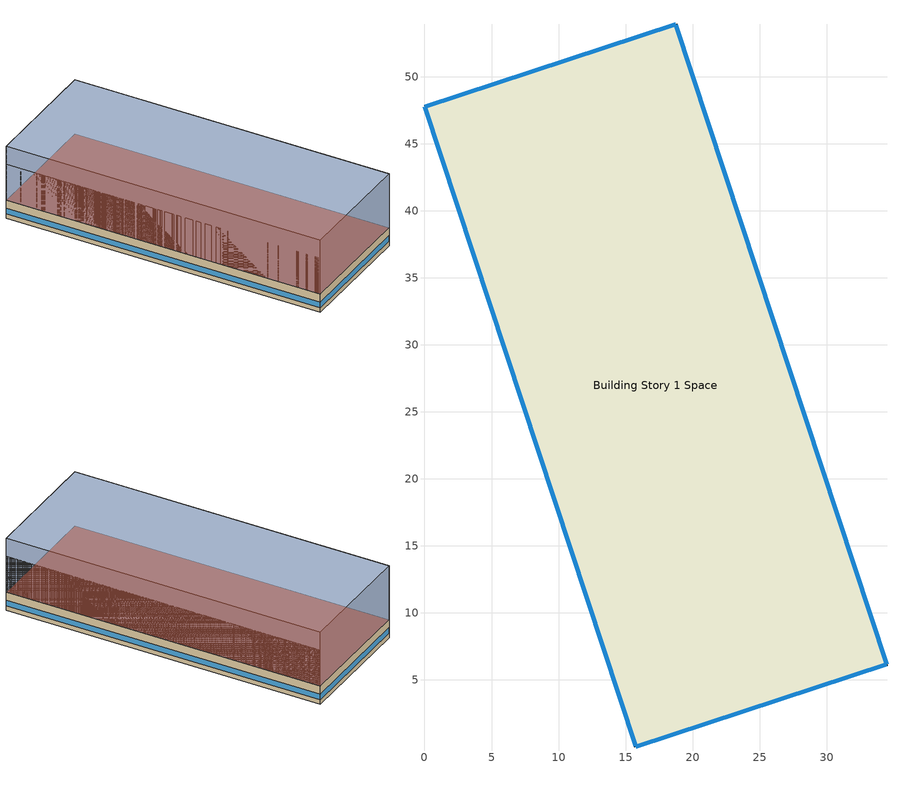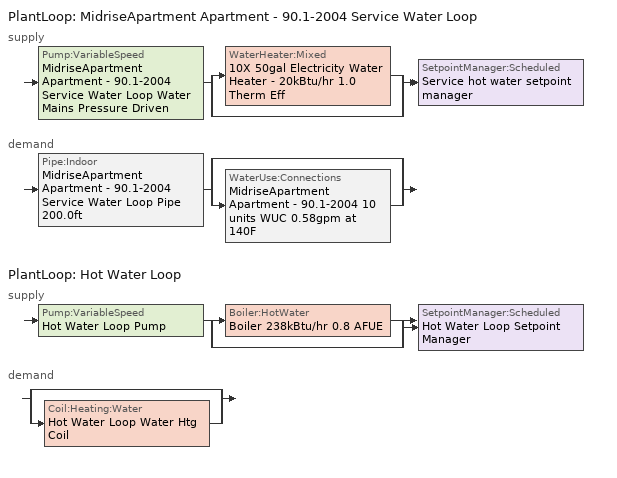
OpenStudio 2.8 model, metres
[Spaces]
Building Story 1 Space
 floor ground: 34.51,6.14 15.76,0 0,47.76 18.76,53.9 z0
 wall outside: 15.76,0 34.51,6.14 18.76,53.9 0,47.76 15.76,0 z0:3
 window: 15.78,0.01 34.49,6.13 / 0.01,47.73 15.75,0.02 / 18.73,53.89 0.02,47.77 / 34.5,6.17 18.76,53.88 z0.76:1.66
 roof outside: 18.76,53.9 0,47.76 15.76,0 34.51,6.14 z3
shading: 15.76,0 34.51,6.14 / 34.51,6.14 18.76,53.9 / 18.76,53.9 0,47.76 / 0,47.76 15.76,0 z0:12; 0,47.76 15.76,0 / 15.76,0 34.51,6.14 / 34.51,6.14 18.76,53.9 / 18.76,53.9 0,47.76 / 0,47.76 15.76,0 / 18.76,53.9 0,47.76 / 34.51,6.14 18.76,53.9 / 15.76,0 34.51,6.14 / 18.76,53.9 0,47.76 / 0,47.76 15.76,0 / 15.76,0 34.51,6.14 / 34.51,6.14 18.76,53.9 z0:9; 15.76,0 34.51,6.14 / 34.51,6.14 18.76,53.9 / 18.76,53.9 0,47.76 / 0,47.76 15.76,0 z0:3; 34.51,6.14 15.76,0 0,47.76 18.76,53.9 z0; 18.76,53.9 0,47.76 15.76,0 34.51,6.14 z12; 18.76,53.9 0,47.76 15.76,0 34.51,6.14 z9; 34.51,6.14 15.76,0 0,47.76 18.76,53.9 z0; 34.51,6.14 15.76,0 0,47.76 18.76,53.9 z0; 18.76,53.9 0,47.76 15.76,0 34.51,6.14 z9; 18.76,53.9 0,47.76 15.76,0 34.51,6.14 z3; 34.51,6.14 15.76,0 0,47.76 18.76,53.9 z0; 18.76,53.9 0,47.76 15.76,0 34.51,6.14 z9; 34.51,6.14 15.76,0 0,47.76 18.76,53.9 z0
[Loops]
PlantLoop 'MidriseApartment Apartment - 90.1-2004 Service Water Loop'
 supply: Pump:VariableSpeed 'MidriseApartment Apartment - 90.1-2004 Service Water Loop Water Mains Pressure Driven' > split
  | WaterHeater:Mixed '10X 50gal Electricity Water Heater - 20kBtu/hr 1.0 Therm Eff'
  | bypass
  join > SetpointManager:Scheduled 'Service hot water setpoint manager'
 demand: Pipe:Indoor 'MidriseApartment Apartment - 90.1-2004 Service Water Loop Pipe 200.0ft' > split
  | bypass
  | WaterUse:Connections 'MidriseApartment Apartment - 90.1-2004 10 units WUC 0.58gpm at 140F'
PlantLoop 'Hot Water Loop'
 supply: Pump:VariableSpeed 'Hot Water Loop Pump' > split
  | Boiler:HotWater 'Boiler 238kBtu/hr 0.8 AFUE'
  | bypass
  join > SetpointManager:Scheduled 'Hot Water Loop Setpoint Manager'
 demand: split
  | bypass
  | Coil:Heating:Water 'Hot Water Loop Water Htg Coil'
[Site]
Buffalo Niagara Intl Ap_NY_USA: Latitude {deg}=42.814; Longitude {deg}=-78.8487; Time Zone {hr}=-5; Elevation {m}=215; Terrain=City
[Site:WaterMainsTemperature]
Calculation Method=Correlation; Annual Average Outdoor Air Temperature {C}=8.96667; Maximum Difference In Monthly Average Outdoor Air Temperatures {deltaC}=26.2
[SizingPeriod:DesignDay] Barometric Pressure {Pa}=98769; Sky Clearness=0; Rain Indicator=0; Snow Indicator=0; Day of Month=21; Daylight Saving Time Indicator=0; Humidity Indicating Type=Wetbulb; Dry-Bulb Temperature Range Modifier Type=DefaultMultipliers
Name | Maximum Dry-Bulb Temperature {C} | Daily Dry-Bulb Temperature Range {deltaC} | Humidity Indicating Conditions at Maximum Dry-Bulb | Wind Speed {m/s} | Wind Direction {deg} | Month | Day Type | Solar Model Indicator | ASHRAE Taub | ASHRAE Taud
Buffalo Niagara Intl Ap Ann Htg 99.6% Condns DB | -16.3 | 0 | -16.3 | 5.1 | 270 | 1 | WinterDesignDay | ASHRAEClearSky
Buffalo Niagara Intl Ap Ann Clg .4% Condns DB=>MWB | 30.3 | 9.3 | 21.8 | 5.7 | 240 | 7 | SummerDesignDay | ASHRAETau | 0.462 | 2.001
Buffalo Niagara Intl Ap Ann Clg .4% Condns WB=>MDB | 27.8 | 9.3 | 23.8 | 5.7 | 240 | 7 | SummerDesignDay | ASHRAETau | 0.462 | 2.001
[ClimateZones]
Climate Zone Institution Name 1=ASHRAE; Climate Zone Document Name 1=ANSI/ASHRAE Standard 169; Climate Zone Document Year 1=2006; Climate Zone Value 1=6A
[Site:GroundTemperature:BuildingSurface]
19.46, 19.4, 19.64, 19.93, 20.21, 22.56, 23.07, 23.15, 23.1, 20.68, 20.13, 19.69
[Building]
Residential 5: Nominal Floor to Floor Height {m}=3; Default Construction Set=Res 90.1-2004 - MidApt - ASHRAE 169-2013-6A; Standards Number of Stories=1; Standards Number of Above Ground Stories=1; Standards Building Type=MidriseApartment
[DefaultConstructionSet]
Res 90.1-2004 - MidApt - ASHRAE 169-2013-6A: Default Exterior Surface Constructions=Default Surface Constructions 1; Default Interior Surface Constructions=Default Surface Constructions 2; Default Ground Contact Surface Constructions=Default Surface Constructions 3; Default Exterior SubSurface Constructions=Default Sub Surface Constructions 1; Default Interior SubSurface Constructions=Default Sub Surface Constructions 2; Interior Partition Construction=Typical Interior Partition
[DefaultSurfaceConstructions]
Name | Floor Construction | Wall Construction | Roof Ceiling Construction
Default Surface Constructions 1 | Typical Insulated Exterior Mass Floor R-15.63 | Typical Insulated Steel Framed Exterior Wall R-15.63 | Typical IEAD Roof R-15.87
Default Surface Constructions 2 | Typical Interior Floor | Typical Interior Wall | Typical Interior Ceiling
Default Surface Constructions 3 | Typical Insulated Carpeted 6in Slab Floor | Typical Insulated Basement Mass Wall
[Construction]
Typical Insulated Exterior Mass Floor R-15.63: Typical Insulation R-13.06, 4 in. Normalweight Concrete Floor, Typical Carpet Pad
Typical Insulated Steel Framed Exterior Wall R-15.63: 25mm Stucco, 5/8 in. Gypsum Board, Typical Insulation R-13.45, 5/8 in. Gypsum Board
Typical IEAD Roof R-15.87: Roof Membrane, Typical Insulation R-14.76, Metal Roof Surface
Typical Interior Floor: 100mm Normalweight concrete floor, CP02 CARPET PAD
Typical Interior Wall: G01 13mm gypsum board, G01 13mm gypsum board
Typical Interior Ceiling: CP02 CARPET PAD, 100mm Normalweight concrete floor
Typical Insulated Carpeted 6in Slab Floor: 6 in. Normalweight Concrete Floor, Typical Carpet Pad
Typical Insulated Basement Mass Wall: 8 in. Concrete Block Basement Wall
U 0.57 SHGC 0.49 Dbl Blue 6mm/6mm Air: BLUE 6MM, AIR 6MM, CLEAR 6MM
Typical Insulated Metal Door R-1.43: F08 Metal surface, Typical Insulation R-0.58
Typical Overhead Door R-2.0: Typical Insulation R-1.15
U 1.17 SHGC 0.49 Simple Glazing Skylight U-1.17 SHGC 0.0: U 1.17 SHGC 0.49 Simple Glazing U-1.17 SHGC 0.0
Typical Interior Window: Clear 3mm
Typical Interior Door; Typical Interior Partition: G05 25mm wood
Uninsulated copper pipe 0.75in type L: Copper pipe 0.75in type L
[Material:NoMass] Roughness=Smooth; Thermal Absorptance=0.9; Solar Absorptance=0.7
Name | Thermal Resistance {m2-K/W} | Visible Absorptance
Typical Insulation R-13.06 | 2.2993 | 0.7
Typical Carpet Pad; CP02 CARPET PAD | 0.21648 | 0.8
Typical Insulation R-13.45 | 2.368 | 0.7
Typical Insulation R-14.76 | 2.59864 | 0.7
Typical Insulation R-0.58 | 0.101875 | 0.7
Typical Insulation R-1.15 | 0.202527 | 0.7
[Material]
Name | Roughness | Thickness {m} | Conductivity {W/m-K} | Density {kg/m3} | Specific Heat {J/kg-K} | Thermal Absorptance | Solar Absorptance | Visible Absorptance
4 in. Normalweight Concrete Floor | MediumRough | 0.1016 | 2.31 | 2322 | 832 | 0.9 | 0.7 | 0.7
25mm Stucco | Smooth | 0.0254 | 0.72 | 1856 | 840 | 0.9 | 0.7 | 0.7
5/8 in. Gypsum Board | MediumSmooth | 0.0159 | 0.16 | 800 | 1090 | 0.9 | 0.7 | 0.7
Roof Membrane | VeryRough | 0.0095 | 0.16 | 1121.29 | 1460 | 0.9 | 0.7 | 0.7
Metal Roof Surface; F08 Metal surface | Smooth | 0.0008 | 45.28 | 7824 | 500 | 0.9 | 0.7 | 0.7
100mm Normalweight concrete floor | MediumRough | 0.1016 | 2.31045 | 2322 | 832.557 |  | 0 | 0
G01 13mm gypsum board | Smooth | 0.0127 | 0.160031 | 800.001 | 1090.73 | 0.9 | 0.7 | 0.5
6 in. Normalweight Concrete Floor | MediumRough | 0.1524 | 2.31 | 2322 | 832 | 0.9 | 0.7 | 0.7
8 in. Concrete Block Basement Wall | MediumRough | 0.2032 | 1.326 | 1842 | 912 | 0.9 | 0.7 | 0.7
G05 25mm wood | MediumSmooth | 0.0254 | 0.15 | 608 | 1630 | 0.9 | 0.5 | 0.5
Copper pipe 0.75in type L | Smooth | 0.001143 | 386 | 8906.27 | 385.1856 | 0.9 | 0.7 | 0.7
[DefaultSubSurfaceConstructions]
Name | Fixed Window Construction | Operable Window Construction | Door Construction | Glass Door Construction | Overhead Door Construction | Skylight Construction | Tubular Daylight Dome Construction | Tubular Daylight Diffuser Construction
Default Sub Surface Constructions 1 | U 0.57 SHGC 0.49 Dbl Blue 6mm/6mm Air | U 0.57 SHGC 0.49 Dbl Blue 6mm/6mm Air | Typical Insulated Metal Door R-1.43 | U 0.57 SHGC 0.49 Dbl Blue 6mm/6mm Air | Typical Overhead Door R-2.0 | U 1.17 SHGC 0.49 Simple Glazing Skylight U-1.17 SHGC 0.0 | Typical Interior Window | Typical Interior Window
Default Sub Surface Constructions 2 | Typical Interior Window | Typical Interior Window | Typical Interior Door
[WindowMaterial:Glazing] Optical Data Type=SpectralAverage; Infrared Transmittance at Normal Incidence=0; Front Side Infrared Hemispherical Emissivity=0.84; Back Side Infrared Hemispherical Emissivity=0.84; Conductivity {W/m-K}=0.9; Dirt Correction Factor for Solar and Visible Transmittance=1; Solar Diffusing=No
Name | Thickness {m} | Solar Transmittance at Normal Incidence | Front Side Solar Reflectance at Normal Incidence | Back Side Solar Reflectance at Normal Incidence | Visible Transmittance at Normal Incidence | Front Side Visible Reflectance at Normal Incidence | Back Side Visible Reflectance at Normal Incidence
BLUE 6MM | 0.006 | 0.48 | 0.05 | 0.05 | 0.57 | 0.06 | 0.06
CLEAR 6MM | 0.006 | 0.775 | 0.071 | 0.071 | 0.881 | 0.08 | 0.08
Clear 3mm | 0.003 | 0.837 | 0.075 | 0.075 | 0.898 | 0.081 | 0.081
[WindowMaterial:Gas]
AIR 6MM: Gas Type=Air; Thickness {m}=0.0063
[WindowMaterial:SimpleGlazingSystem]
U 1.17 SHGC 0.49 Simple Glazing U-1.17 SHGC 0.0: U-Factor {W/m2-K}=6.64357; Solar Heat Gain Coefficient=0.49; Visible Transmittance=0.38
[People:Definition] Number of People Calculation Method=People/Area; Fraction Radiant=0.3
Name | People per Space Floor Area {person/m2}
MidriseApartment Office People Definition | 0.0227119
MidriseApartment Apartment People Definition | 0.0283091
[Lights:Definition] Design Level Calculation Method=Watts/Area; Fraction Radiant=0.6; Fraction Visible=0.2
Name | Watts per Space Floor Area {W/m2} | Return Air Fraction
MidriseApartment Office Lights Definition | 11.8403
MidriseApartment Apartment Lights Definition | 11.5174
MidriseApartment Apartment Additional Lights Definition | 2.90626 | 0
MidriseApartment Corridor Lights Definition | 5.38196
[ElectricEquipment:Definition] Design Level Calculation Method=Watts/Area; Watts per Space Floor Area {W/m2}=6.67; Fraction Radiant=0.5
MidriseApartment Office Elec Equip Definition; MidriseApartment Apartment Elec Equip Definition
[DesignSpecification:OutdoorAir]
Blended OA: Outdoor Air Method=Sum; Outdoor Air Flow per Floor Area {m3/s-m2}=1.43256e-05; Outdoor Air Flow Air Changes per Hour {1/hr}=0.305445
[DefaultScheduleSet]
Story Ground Blended Space Type Schedule Set
[SpaceInfiltration:DesignFlowRate] Space or SpaceType=Story Ground Blended Space Type; Schedule=Always On Discrete; Design Flow Rate Calculation Method=Flow/ExteriorArea; Constant Term Coefficient=0; Temperature Term Coefficient=0; Velocity Term Coefficient=0.224; Velocity Squared Term Coefficient=0
Name | Flow per Exterior Surface Area {m3/s-m2}
MidriseApartment Apartment A  - Story Ground Infiltration; MidriseApartment Apartment C  - Story Ground Infiltration | 8.98285e-05
MidriseApartment Apartment A end_a - Story Ground Infiltration; MidriseApartment Apartment C end_a - Story Ground Infiltration | 2.00177e-05
MidriseApartment Apartment B end_a - Story Ground Infiltration; MidriseApartment Corridor B  - Story Ground Infiltration | 2.15825e-05
MidriseApartment Corridor A  - Story Ground Infiltration; MidriseApartment Corridor C  - Story Ground Infiltration | 2.13459e-05
MidriseApartment Office A  - Story Ground Infiltration; MidriseApartment Office C  - Story Ground Infiltration | 3.22609e-06
[Exterior:Lights:Definition]
Name | Design Level {W}
Parking Areas and Drives Def (W/ft^2) | 0.15
Building Facades Def (W/ft^2) | 0.2
Main Entries Def (W/ft) | 30
Other Doors Def (W/ft) | 20
[Exterior:Lights] Control Option=AstronomicalClock
Name | Exterior Lights Definition | Schedule | Multiplier
Parking Areas and Drives | Parking Areas and Drives Def (W/ft^2) | Always On Discrete | 8838.26
Building Facades | Building Facades Def (W/ft^2) | Schedule Ruleset 1 | 4675.88
Main Entries | Main Entries Def (W/ft) | Always On Discrete | 8.5512
Other Doors | Other Doors Def (W/ft) | Always On Discrete | 4.831428
[WaterUse:Connections]
MidriseApartment Apartment - 90.1-2004 10 units WUC 0.58gpm at 140F: Water Use Equipment Name 1=MidriseApartment Apartment - 90.1-2004 10 units Service Water Use 0.58gpm at 140F
[WaterUse:Equipment:Definition]
MidriseApartment Apartment - 90.1-2004 10 units Service Water Use Def 0.58gpm: Peak Flow Rate {m3/s}=3.65923e-05; Target Temperature Schedule=Mixed Water At Faucet Temp - 140F; Sensible Fraction Schedule=Fraction Sensible - 0.2; Latent Fraction Schedule=Fraction Latent - 0.05
[WaterUse:Equipment]
MidriseApartment Apartment - 90.1-2004 10 units Service Water Use 0.58gpm at 140F: Water Use Equipment Definition=MidriseApartment Apartment - 90.1-2004 10 units Service Water Use Def 0.58gpm; Flow Rate Fraction Schedule=ApartmentMidRise APT_DHW_SCH
[PlantLoop] Glycol Concentration=0; Minimum Loop Temperature {C}=10; Plant Loop Volume {m3}=Autocalculate; Load Distribution Scheme=Optimal
Name | Maximum Loop Temperature {C} | Fluid Type
MidriseApartment Apartment - 90.1-2004 Service Water Loop | 60
Hot Water Loop |  | Water
[Sizing:Plant] Loop Type=Heating; Sizing Option=NonCoincident; Zone Timesteps in Averaging Window=1; Coincident Sizing Factor Mode=None
Name | Design Loop Exit Temperature {C} | Loop Design Temperature Difference {deltaC}
MidriseApartment Apartment - 90.1-2004 Service Water Loop | 60 | 5
Hot Water Loop | 82.2222 | 11.1111
[SetpointManager:Scheduled] Control Variable=Temperature
Name | Schedule | Setpoint Node or NodeList
Service hot water setpoint manager | Service Water Loop Temp - 140F | MidriseApartment Apartment - 90.1-2004 Service Water Loop Supply Outlet Node
Hot Water Loop Setpoint Manager | Hot Water Loop Temp - 180F | Hot Water Loop Supply Outlet Node
[Pump:VariableSpeed] Motor Efficiency=0.825; Skin Loss Radiative Fraction=0.5; Design Power Sizing Method=PowerPerFlowPerPressure; Design Electric Power per Unit Flow Rate {W/(m3/s)}=348701.1; Design Shaft Power per Unit Flow Rate per Unit Head {W-s/m3-Pa}=1.28205; Design Minimum Flow Rate Fraction=0
Name | Rated Pump Head {Pa} | Pump Control Type
MidriseApartment Apartment - 90.1-2004 Service Water Loop Water Mains Pressure Driven | 0.001 | Continuous
Hot Water Loop Pump | 179344 | Intermittent
[WaterHeater:Mixed]
10X 50gal Electricity Water Heater - 20kBtu/hr 1.0 Therm Eff: Tank Volume {m3}=1.89271; Setpoint Temperature Schedule=Service Water Loop Temp - 140F; Deadband Temperature Difference {deltaC}=2; Maximum Temperature Limit {C}=60; Heater Control Type=Cycle; Heater Maximum Capacity {W}=58614.2; Heater Fuel Type=Electricity; Heater Thermal Efficiency=1; Off Cycle Parasitic Fuel Consumption Rate {W}=0; Off Cycle Parasitic Fuel Type=Electricity; Off Cycle Parasitic Heat Fraction to Tank=0; On Cycle Parasitic Fuel Consumption Rate {W}=0; On Cycle Parasitic Fuel Type=Electricity; On Cycle Parasitic Heat Fraction to Tank=0; Ambient Temperature Indicator=Schedule; Ambient Temperature Schedule=Water Heater Ambient Temp Schedule - 71.6f; Off Cycle Loss Coefficient to Ambient Temperature {W/K}=2.10637; On Cycle Loss Coefficient to Ambient Temperature {W/K}=2.10637; Use Side Effectiveness=1; Source Side Effectiveness=1; Use Side Design Flow Rate {m3/s}=autosize; Source Side Design Flow Rate {m3/s}=autosize; Indirect Water Heating Recovery Time {hr}=1.5; Source Side Flow Control Mode=IndirectHeatPrimarySetpoint
[Pipe:Indoor]
MidriseApartment Apartment - 90.1-2004 Service Water Loop Pipe 200.0ft: Construction=Uninsulated copper pipe 0.75in type L; Environment Type=Schedule; Ambient Temperature Schedule=MidriseApartment Apartment - 90.1-2004 Service Water Loop Piping Air Temp - 70F; Ambient Air Velocity Schedule=MidriseApartment Apartment - 90.1-2004 Service Water Loop Piping Air Velocity - 0.67mph; Pipe Inside Diameter {m}=0.019939; Pipe Length {m}=60.96
[ThermostatSetpoint:DualSetpoint]
Story Ground Blended Space Type Thermostat: Heating Setpoint Temperature Schedule=ApartmentMidRise HTGSETP_APT_SCH; Cooling Setpoint Temperature Schedule=ApartmentMidRise CLGSETP_APT_SCH
[Lights] Space or SpaceType=Story Ground Blended Space Type
Name | Lights Definition | Schedule | Fraction Replaceable | Multiplier
MidriseApartment Corridor Lights 1 | MidriseApartment Corridor Lights Definition | ApartmentMidRise LTG_COR_SCH_2004_2007 | 0 | 0.0991
MidriseApartment Office Lights 1 | MidriseApartment Office Lights Definition | ApartmentMidRise LTG_OFF_SCH_2004_2007 | 0 | 0.0282
MidriseApartment Apartment Lights 1 | MidriseApartment Apartment Lights Definition | ApartmentMidRise LTG_APT_SCH | 0 | 0.8727
MidriseApartment Apartment Additional Lights 1 | MidriseApartment Apartment Additional Lights Definition | ApartmentMidRise LTG_APT_SCH | 1 | 0.8727
[People] Space or SpaceType=Story Ground Blended Space Type; Activity Level Schedule=ApartmentMidRise Activity Schedule; Work Efficiency Schedule=Work Efficiency Schedule; Clothing Insulation Schedule=Clothing Schedule; Air Velocity Schedule=Air Velocity Schedule
Name | People Definition | Number of People Schedule | Multiplier
MidriseApartment Office People 1 | MidriseApartment Office People Definition | ApartmentMidRise OCC_OFF_SCH | 0.0282
MidriseApartment Apartment People 1 | MidriseApartment Apartment People Definition | ApartmentMidRise OCC_APT_SCH | 0.8727
[ElectricEquipment] Space or SpaceType=Story Ground Blended Space Type
Name | Electric Equipment Definition | Schedule | Multiplier
MidriseApartment Office Elec Equip 1 | MidriseApartment Office Elec Equip Definition | ApartmentMidRise EQP_OFF_SCH_2004_2007 | 0.0282
MidriseApartment Apartment Elec Equip 1 | MidriseApartment Apartment Elec Equip Definition | ApartmentMidRise EQP_APT_SCH | 0.8727
[SpaceType]
Story Ground Blended Space Type: Default Schedule Set=Story Ground Blended Space Type Schedule Set; Design Specification Outdoor Air Object=Blended OA; Standards Building Type=MidriseApartment; Standards Space Type=Apartment
[Space]
Building Story 1 Space: Space Type=Story Ground Blended Space Type; Building Story=Building Story 1; Thermal Zone=Building Story 1 ThermalZone
[BuildingStory]
Building Story 1
[ThermalZone]
Building Story 1 ThermalZone: Thermostat=Story Ground Blended Space Type Thermostat; Use Ideal Air Loads=No
[Sizing:Zone]
Building Story 1 ThermalZone: Zone Cooling Design Supply Air Temperature Input Method=SupplyAirTemperature; Zone Cooling Design Supply Air Temperature {C}=13.8889; Zone Cooling Design Supply Air Temperature Difference {deltaC}=11.11; Zone Heating Design Supply Air Temperature Input Method=SupplyAirTemperature; Zone Heating Design Supply Air Temperature {C}=50; Zone Heating Design Supply Air Temperature Difference {deltaC}=11.11; Zone Cooling Design Supply Air Humidity Ratio {kg-H2O/kg-air}=0.008; Zone Heating Design Supply Air Humidity Ratio {kg-H2O/kg-air}=0.008; Cooling Design Air Flow Method=DesignDay; Heating Design Air Flow Method=DesignDay; Account for Dedicated Outdoor Air System=No; Dedicated Outdoor Air System Control Strategy=NeutralSupplyAir; Dedicated Outdoor Air Low Setpoint Temperature for Design {C}=autosize; Dedicated Outdoor Air High Setpoint Temperature for Design {C}=autosize
[Zone equipment]
Building Story 1 ThermalZone: Building Story 1 ThermalZone PTAC
[Boiler:HotWater]
Boiler 238kBtu/hr 0.8 AFUE: Fuel Type=NaturalGas; Nominal Thermal Efficiency=0.8; Efficiency Curve Temperature Evaluation Variable=LeavingBoiler; Normalized Boiler Efficiency Curve=Boiler with No Minimum Turndown; Design Water Outlet Temperature {C}=82.2222; Minimum Part Load Ratio=0; Maximum Part Load Ratio=1.2; Optimum Part Load Ratio=1; Water Outlet Upper Temperature Limit {C}=95; Boiler Flow Mode=LeavingSetpointModulated; Parasitic Electric Load {W}=0; Sizing Factor=1
[Fan:ConstantVolume]
Building Story 1 ThermalZone PTAC Fan: Availability Schedule=Always On Discrete; Fan Total Efficiency=0.1595; Pressure Rise {Pa}=331.288; Maximum Flow Rate {m3/s}=AutoSize; Motor Efficiency=0.29; Motor In Airstream Fraction=1
[Coil:Heating:Water]
Hot Water Loop Water Htg Coil: Availability Schedule=Always On Discrete; Rated Inlet Water Temperature {C}=82.2222; Rated Inlet Air Temperature {C}=16.6; Rated Outlet Water Temperature {C}=71.1111; Rated Outlet Air Temperature {C}=32.2
[Controller:WaterCoil]
Hot Water Loop Water Htg Coil Controller: Water Coil=Hot Water Loop Water Htg Coil; Action=Normal; Controller Convergence Tolerance {deltaC}=0.0001; Minimum Actuated Flow {m3/s}=0
[Coil:Cooling:DX:SingleSpeed]
Building Story 1 ThermalZone PTAC 1spd DX AC Clg Coil 102kBtu/hr 9.3EER: Availability Schedule=Always On Discrete; Rated Total Cooling Capacity {W}=autosize; Rated Sensible Heat Ratio=autosize; Rated COP {W/W}=3.23448; Rated Air Flow Rate {m3/s}=autosize; Rated Evaporator Fan Power Per Volume Flow Rate {W/(m3/s)}=773.3; Total Cooling Capacity Function of Temperature Curve=PSZ-Fine Storage DX Coil Cap-FT; Total Cooling Capacity Function of Flow Fraction Curve=DX Coil Cap-FF; Energy Input Ratio Function of Temperature Curve=PSZ-AC DX Coil EIR-FT; Energy Input Ratio Function of Flow Fraction Curve=Split DX Coil EIR-FF; Part Load Fraction Correlation Curve=HPACCOOLPLFFPLR; Condenser Type=AirCooled; Evaporative Condenser Effectiveness=0; Evaporative Condenser Air Flow Rate {m3/s}=Autosize; Evaporative Condenser Pump Rated Power Consumption {W}=Autosize; Crankcase Heater Capacity {W}=0; Maximum Outdoor Dry-Bulb Temperature for Crankcase Heater Operation {C}=0; Basin Heater Capacity {W/K}=0; Basin Heater Setpoint Temperature {C}=10
[ZoneHVAC:PackagedTerminalAirConditioner]
Building Story 1 ThermalZone PTAC: Availability Schedule=Always On Discrete; Supply Air Flow Rate During Cooling Operation {m3/s}=Autosize; Supply Air Flow Rate During Heating Operation {m3/s}=Autosize; Supply Air Flow Rate When No Cooling or Heating is Needed {m3/s}=Autosize; Outdoor Air Flow Rate During Cooling Operation {m3/s}=Autosize; Outdoor Air Flow Rate During Heating Operation {m3/s}=Autosize; Outdoor Air Flow Rate When No Cooling or Heating is Needed {m3/s}=Autosize; Supply Air Fan=Building Story 1 ThermalZone PTAC Fan; Heating Coil=Hot Water Loop Water Htg Coil; Cooling Coil=Building Story 1 ThermalZone PTAC 1spd DX AC Clg Coil 102kBtu/hr 9.3EER; Fan Placement=DrawThrough; Supply Air Fan Operating Mode Schedule=Always On Discrete
[Schedule:Ruleset]
Name | Default Day Schedule | Summer Design Day Schedule | Winter Design Day Schedule
Clothing Schedule | Clothing Schedule Default Winter Clothes
Air Velocity Schedule | Air Velocity Schedule Default
Work Efficiency Schedule | Work Efficiency Schedule Default
ApartmentMidRise OCC_OFF_SCH | ApartmentMidRise OCC_OFF_SCH Default | ApartmentMidRise OCC_OFF_SCH Summer Design Day | ApartmentMidRise OCC_OFF_SCH Winter Design Day
ApartmentMidRise Activity Schedule | ApartmentMidRise Activity Schedule Default | ApartmentMidRise Activity Schedule Summer Design Day | ApartmentMidRise Activity Schedule Winter Design Day
ApartmentMidRise LTG_OFF_SCH_2004_2007 | ApartmentMidRise LTG_OFF_SCH_2004_2007 Default | ApartmentMidRise LTG_OFF_SCH_2004_2007 Summer Design Day | ApartmentMidRise LTG_OFF_SCH_2004_2007 Winter Design Day
ApartmentMidRise EQP_OFF_SCH_2004_2007 | ApartmentMidRise EQP_OFF_SCH_2004_2007 Default | ApartmentMidRise EQP_OFF_SCH_2004_2007 Summer Design Day | ApartmentMidRise EQP_OFF_SCH_2004_2007 Winter Design Day
ApartmentMidRise OCC_APT_SCH | ApartmentMidRise OCC_APT_SCH Default | ApartmentMidRise OCC_APT_SCH Summer Design Day | ApartmentMidRise OCC_APT_SCH Winter Design Day
ApartmentMidRise LTG_APT_SCH | ApartmentMidRise LTG_APT_SCH Default | ApartmentMidRise LTG_APT_SCH Summer Design Day | ApartmentMidRise LTG_APT_SCH Winter Design Day
ApartmentMidRise EQP_APT_SCH | ApartmentMidRise EQP_APT_SCH Default | ApartmentMidRise EQP_APT_SCH Summer Design Day | ApartmentMidRise EQP_APT_SCH Winter Design Day
ApartmentMidRise LTG_COR_SCH_2004_2007 | ApartmentMidRise LTG_COR_SCH_2004_2007 Default | ApartmentMidRise LTG_COR_SCH_2004_2007 Summer Design Day | ApartmentMidRise LTG_COR_SCH_2004_2007 Winter Design Day
Schedule Ruleset 1 | Schedule Day 27
ApartmentMidRise APT_DHW_SCH | ApartmentMidRise APT_DHW_SCH Default | ApartmentMidRise APT_DHW_SCH Summer Design Day | ApartmentMidRise APT_DHW_SCH Winter Design Day
Fraction Sensible - 0.2 | Fraction Sensible - 0.2 Default
Fraction Latent - 0.05 | Fraction Latent - 0.05 Default
Mixed Water At Faucet Temp - 140F | Mixed Water At Faucet Temp - 140F Default
Service Water Loop Temp - 140F | Service Water Loop Temp - 140F Default
Water Heater Ambient Temp Schedule - 71.6f | Water Heater Ambient Temp Schedule - 71.6f Default
MidriseApartment Apartment - 90.1-2004 Service Water Loop Piping Air Temp - 70F | MidriseApartment Apartment - 90.1-2004 Service Water Loop Piping Air Temp - 70F Default
MidriseApartment Apartment - 90.1-2004 Service Water Loop Piping Air Velocity - 0.67mph | MidriseApartment Apartment - 90.1-2004 Service Water Loop Piping Air Velocity - 0.67mph Default
ApartmentMidRise HTGSETP_APT_SCH | ApartmentMidRise HTGSETP_APT_SCH Default | ApartmentMidRise HTGSETP_APT_SCH Summer Design Day | ApartmentMidRise HTGSETP_APT_SCH Winter Design Day
ApartmentMidRise CLGSETP_APT_SCH | ApartmentMidRise CLGSETP_APT_SCH Default | ApartmentMidRise CLGSETP_APT_SCH Summer Design Day | ApartmentMidRise CLGSETP_APT_SCH Winter Design Day
Hot Water Loop Temp - 180F | Hot Water Loop Temp - 180F Default
[Schedule:Day]
Clothing Schedule Default Winter Clothes; ApartmentMidRise LTG_OFF_SCH_2004_2007 Summer Design Day; ApartmentMidRise LTG_COR_SCH_2004_2007 Default; ApartmentMidRise LTG_COR_SCH_2004_2007 Winter Design Day; ApartmentMidRise LTG_COR_SCH_2004_2007 Summer Design Day: 24, 0, 1
Clothing Schedule Summer Clothes: 24, 0, 0.5
Air Velocity Schedule Default; Fraction Sensible - 0.2 Default: 24, 0, 0.2
Work Efficiency Schedule Default; ApartmentMidRise OCC_OFF_SCH Default; ApartmentMidRise OCC_OFF_SCH Winter Design Day; ApartmentMidRise OCC_OFF_SCH Summer Design Day; ApartmentMidRise LTG_OFF_SCH_2004_2007 Winter Design Day: 24, 0, 0
ApartmentMidRise OCC_OFF_SCH Wkdy Day: 8, 0, 0, 12, 0, 1, 13, 0, 0.5, 17, 0, 1, 24, 0, 0
ApartmentMidRise Activity Schedule Default; ApartmentMidRise Activity Schedule Winter Design Day; ApartmentMidRise Activity Schedule Summer Design Day: 24, 0, 95
ApartmentMidRise LTG_OFF_SCH_2004_2007 Default: 24, 0, 0.18
ApartmentMidRise LTG_OFF_SCH_2004_2007 Wkdy Day: 8, 0, 0.18, 12, 0, 0.9, 13, 0, 0.8, 17, 0, 0.9, 24, 0, 0.18
ApartmentMidRise EQP_OFF_SCH_2004_2007 Default; ApartmentMidRise EQP_OFF_SCH_2004_2007 Winter Design Day; ApartmentMidRise EQP_OFF_SCH_2004_2007 Summer Design Day: 24, 0, 0.33
ApartmentMidRise EQP_OFF_SCH_2004_2007 Wkdy Day: 7, 0, 0.33, 8, 0, 0.5, 12, 0, 1, 13, 0, 0.94, 17, 0, 1, 18, 0, 0.5, 24, 0, 0.33
ApartmentMidRise OCC_APT_SCH Default; ApartmentMidRise OCC_APT_SCH Winter Design Day; ApartmentMidRise OCC_APT_SCH Summer Design Day: 7, 0, 1, 8, 0, 0.85, 9, 0, 0.39, 16, 0, 0.25, 17, 0, 0.3, 18, 0, 0.52, 21, 0, 0.87, 24, 0, 1
ApartmentMidRise LTG_APT_SCH Default; ApartmentMidRise LTG_APT_SCH Winter Design Day; ApartmentMidRise LTG_APT_SCH Summer Design Day: 4, 0, 0.011316, 5, 0, 0.0339481, 6, 0, 0.0735542, 7, 0, 0.0792122, 8, 0, 0.0735542, 9, 0, 0.0339481, 15, 0, 0.0226321, 16, 0, 0.0396061, 17, 0, 0.0792122, 18, 0, 0.11316, 19, 0, 0.152766, 21, 0, 0.181056, 22, 0, 0.124476, 23, 0, 0.0678962, 24, 0, 0.0282901
ApartmentMidRise EQP_APT_SCH Default; ApartmentMidRise EQP_APT_SCH Winter Design Day; ApartmentMidRise EQP_APT_SCH Summer Design Day: 1, 0, 0.45, 2, 0, 0.41, 3, 0, 0.39, 5, 0, 0.38, 6, 0, 0.43, 7, 0, 0.54, 8, 0, 0.65, 9, 0, 0.66, 10, 0, 0.67, 11, 0, 0.69, 12, 0, 0.7, 13, 0, 0.69, 14, 0, 0.66, 15, 0, 0.65, 16, 0, 0.68, 17, 0, 0.8, 19, 0, 1, 20, 0, 0.93, 21, 0, 0.89, 22, 0, 0.85, 23, 0, 0.71, 24, 0, 0.58
Schedule Day 27: 6, 0, 0, 24, 0, 1
ApartmentMidRise APT_DHW_SCH Default; ApartmentMidRise APT_DHW_SCH Winter Design Day; ApartmentMidRise APT_DHW_SCH Summer Design Day: 1, 0, 0.08, 2, 0, 0.04, 4, 0, 0.01, 5, 0, 0.04, 6, 0, 0.27, 7, 0, 0.94, 8, 0, 1, 9, 0, 0.96, 10, 0, 0.84, 11, 0, 0.76, 12, 0, 0.61, 13, 0, 0.53, 14, 0, 0.47, 15, 0, 0.41, 16, 0, 0.47, 17, 0, 0.55, 18, 0, 0.73, 19, 0, 0.86, 20, 0, 0.82, 21, 0, 0.75, 22, 0, 0.61, 23, 0, 0.53, 24, 0, 0.29
Fraction Latent - 0.05 Default: 24, 0, 0.05
Mixed Water At Faucet Temp - 140F Default; Service Water Loop Temp - 140F Default: 24, 0, 60
Water Heater Ambient Temp Schedule - 71.6f Default: 24, 0, 22
MidriseApartment Apartment - 90.1-2004 Service Water Loop Piping Air Temp - 70F Default: 24, 0, 21.1111
MidriseApartment Apartment - 90.1-2004 Service Water Loop Piping Air Velocity - 0.67mph Default: 24, 0, 0.3
ApartmentMidRise HTGSETP_APT_SCH Default; ApartmentMidRise HTGSETP_APT_SCH Winter Design Day; ApartmentMidRise HTGSETP_APT_SCH Summer Design Day: 24, 0, 21.7
ApartmentMidRise CLGSETP_APT_SCH Default; ApartmentMidRise CLGSETP_APT_SCH Winter Design Day; ApartmentMidRise CLGSETP_APT_SCH Summer Design Day: 24, 0, 24.4
Hot Water Loop Temp - 180F Default: 24, 0, 82.2222
[Schedule:Rule] Rule Order=0; Date Specification Type=DateRange; Start Day=1
Name | Schedule Ruleset | Day Schedule | Start Month | End Month | End Day | Apply Monday | Apply Tuesday | Apply Wednesday | Apply Thursday | Apply Friday
Schedule Rule 1 | Clothing Schedule | Clothing Schedule Summer Clothes | 5 | 9 | 30
Schedule Rule 2 | ApartmentMidRise OCC_OFF_SCH | ApartmentMidRise OCC_OFF_SCH Wkdy Day | 1 | 12 | 31 | Yes | Yes | Yes | Yes | Yes
Schedule Rule 3 | ApartmentMidRise LTG_OFF_SCH_2004_2007 | ApartmentMidRise LTG_OFF_SCH_2004_2007 Wkdy Day | 1 | 12 | 31 | Yes | Yes | Yes | Yes | Yes
Schedule Rule 4 | ApartmentMidRise EQP_OFF_SCH_2004_2007 | ApartmentMidRise EQP_OFF_SCH_2004_2007 Wkdy Day | 1 | 12 | 31 | Yes | Yes | Yes | Yes | Yes
[Schedule:Constant]
Always On Discrete: Value=1
[Curve:Biquadratic] Minimum Value of x=12.77778; Maximum Value of x=23.88889; Minimum Value of y=23.88889; Maximum Value of y=46.11111
Name | Coefficient1 Constant | Coefficient2 x | Coefficient3 x**2 | Coefficient4 y | Coefficient5 y**2 | Coefficient6 x*y
PSZ-Fine Storage DX Coil Cap-FT | 0.942588 | 0.00954335 | 0.00068377 | -0.0110427 | 5.249e-06 | -9.72e-06
PSZ-AC DX Coil EIR-FT | 0.342414 | 0.034885 | -0.0006237 | 0.00497722 | 0.000437951 | -0.000728028
[Curve:Quadratic]
Name | Coefficient1 Constant | Coefficient2 x | Coefficient3 x**2 | Minimum Value of x | Maximum Value of x
DX Coil Cap-FF | 0.8 | 0.2 | 0 | 0.5 | 1.5
Split DX Coil EIR-FF | 1.1552 | -0.1808 | 0.0256 | 0.5 | 1.5
HPACCOOLPLFFPLR | 0.85 | 0.15 | 0 | 0 | 1
[Curve:Cubic]
Boiler with No Minimum Turndown: Coefficient1 Constant=0.7463; Coefficient2 x=1.3196; Coefficient3 x**2=-2.2154; Coefficient4 x**3=1.1674; Minimum Value of x=0; Maximum Value of x=1.3
